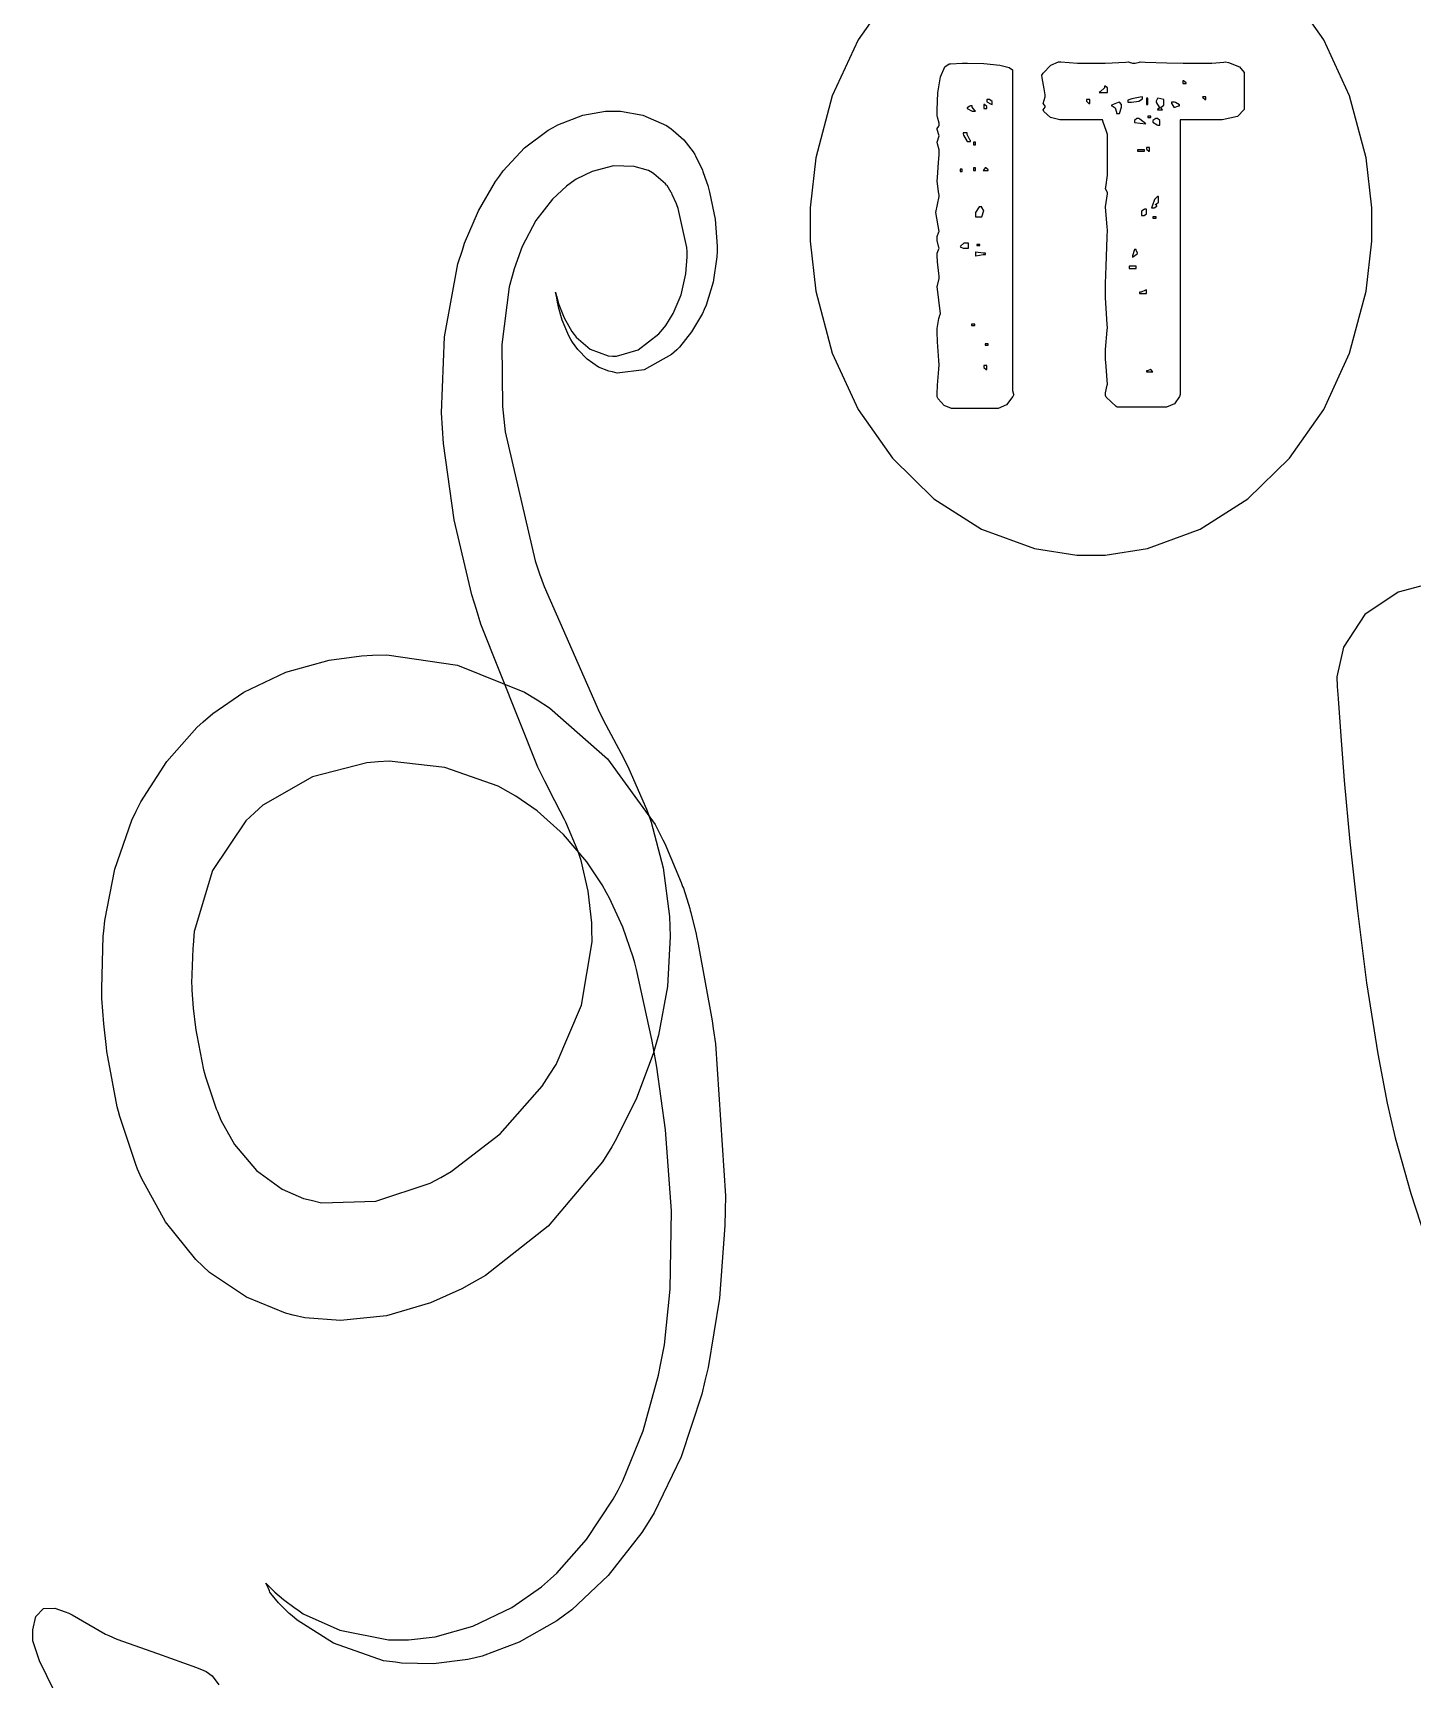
# Model space of a CAD drawing. Extents: x 59 to 294, y 44 to 310.
# Drawn here: x 63.8 to 140.1, y 149.8 to 240.8 of the extents above; entities that cross this region are included whole.
import ezdxf

# ---------------------------------------------------------------- set-up
doc = ezdxf.new("R2010")
doc.units = 0
doc.header["$MEASUREMENT"] = 0

msp = doc.modelspace()

# ---------------------------------------------------------------- linework, layer by layer
at = {"color": 32}
for points in [[(111.332, 243.145), (109.436, 240.44), (108.005, 237.337), (107.1, 233.907), (106.785, 231.145), (106.785, 230.223), (106.785, 229.303), (107.1, 226.541), (108.005, 223.111), (109.436, 220.007), (111.332, 217.302), (113.629, 215.07), (116.265, 213.386), (119.178, 212.321), (121.525, 211.949), (122.308, 211.949), (123.089, 211.949), (125.436, 212.321), (128.349, 213.386), (130.985, 215.07), (133.283, 217.302), (135.179, 220.007), (136.609, 223.111), (137.515, 226.541), (137.83, 229.303), (137.83, 230.223), (137.83, 230.223), (137.83, 231.145), (137.515, 233.907), (136.609, 237.337), (135.179, 240.44), (133.283, 243.145)], [(141.026, 210.362), (139.294, 209.907), (137.455, 208.674), (136.271, 206.864), (135.894, 205.22), (135.926, 204.681), (135.926, 204.681), (135.967, 204.023), (136.095, 202.209), (136.314, 199.486), (136.626, 196.096), (137.036, 192.285), (137.547, 188.297), (138.164, 184.375), (138.68, 181.66), (138.888, 180.763), (139.13, 179.728), (139.988, 176.651), (141.31, 172.588)]]:
    msp.add_lwpolyline(points, dxfattribs=at)
at = {"color": 7}
for points in [[(115.182, 239.147), (115.484, 239.147), (116.391, 239.121), (117.263, 239.043), (117.791, 238.911), (117.968, 238.771), (117.968, 238.724), (117.968, 221.121), (117.968, 221.051), (118.03, 220.857), (118.04, 220.839), (117.996, 220.716), (117.647, 220.267), (117.173, 220.063), (117.016, 220.063), (114.723, 220.063), (114.591, 220.063), (114.198, 220.222), (113.859, 220.592), (113.807, 220.698), (113.807, 220.86), (113.832, 221.342), (113.894, 222.233), (113.911, 222.462), (113.894, 222.718), (113.832, 223.733), (113.807, 224.288), (113.807, 224.473), (113.823, 224.589), (113.894, 225.024), (113.965, 225.267), (113.983, 225.285), (113.807, 226.8), (113.823, 226.862), (113.911, 227.24), (113.911, 227.365), (113.894, 227.525), (113.832, 228.16), (113.807, 228.517), (113.807, 228.636), (113.911, 228.917), (113.894, 228.961), (113.807, 229.352), (113.807, 229.482), (113.807, 229.57), (113.894, 229.818), (113.911, 229.835), (113.735, 230.893), (113.911, 231.775), (113.911, 231.841), (113.885, 232.04), (113.823, 232.499), (113.807, 232.621), (113.823, 232.833), (113.885, 233.655), (113.911, 234.071), (113.911, 234.208), (113.911, 234.351), (113.823, 234.685), (113.807, 234.774), (113.911, 235.126), (113.807, 235.479), (113.807, 235.533), (113.894, 235.665), (113.911, 235.692), (113.911, 235.833), (113.823, 236.167), (113.807, 236.255), (113.807, 236.568), (113.852, 237.506), (113.991, 238.399), (114.223, 238.935), (114.465, 239.113), (114.547, 239.113), (115.182, 239.147)], [(120.65, 239.219), (121.568, 239.147), (122.66, 239.147), (123.092, 239.147), (124.23, 239.211), (124.39, 239.219), (124.424, 239.211), (124.609, 239.147), (124.671, 239.147), (124.759, 239.147), (124.998, 239.211), (125.024, 239.219), (125.297, 239.211), (126.509, 239.171), (127.406, 239.147), (127.706, 239.147), (128.728, 239.147), (128.983, 239.147), (129.646, 239.211), (129.752, 239.219), (129.919, 239.185), (130.514, 238.946), (130.774, 238.622), (130.774, 238.514), (130.774, 236.714), (130.774, 236.583), (130.404, 236.19), (129.57, 236.008), (129.293, 236.008), (127.247, 236.008), (127.247, 220.839), (127.211, 220.725), (126.92, 220.315), (126.478, 220.133), (126.33, 220.133), (123.755, 220.133), (123.693, 220.161), (123.154, 220.69), (123.119, 220.769), (123.119, 220.929), (123.208, 221.342), (123.226, 221.404), (123.208, 221.607), (123.146, 222.388), (123.119, 222.787), (123.119, 222.92), (123.119, 223.316), (123.208, 224.385), (123.226, 224.507), (123.208, 224.719), (123.119, 226.175), (123.119, 226.66), (123.119, 226.974), (123.146, 227.917), (123.208, 229.536), (123.226, 229.941), (123.208, 230.083), (123.119, 231.21), (123.119, 231.21), (123.226, 231.915), (123.226, 231.987), (123.136, 232.181), (123.119, 232.198), (123.136, 232.296), (123.226, 232.964), (123.226, 233.186), (123.226, 235.126), (123.226, 235.201), (123.15, 235.423), (122.987, 235.886), (122.943, 236.008), (120.756, 236.008), (120.583, 236.008), (120.063, 236.146), (119.706, 236.477), (119.662, 236.573), (119.768, 236.714), (119.768, 236.768), (119.678, 236.9), (119.662, 236.926), (119.768, 237.279), (119.768, 237.389), (119.718, 237.72), (119.618, 238.329), (119.592, 238.478), (119.67, 238.602), (120.093, 239.034), (120.511, 239.219), (120.65, 239.219)], [(123.049, 237.878), (123.049, 237.79), (122.811, 237.561), (122.767, 237.526), (123.226, 237.526), (123.226, 237.772), (123.227, 237.776), (123.093, 237.878), (123.049, 237.878)], [(127.389, 238.161), (127.389, 238.019), (127.565, 238.019), (127.565, 238.055), (127.433, 238.161), (127.389, 238.161)], [(115.465, 236.644), (115.747, 236.502), (115.923, 236.502), (115.888, 236.529), (115.747, 236.721), (115.747, 236.784), (115.641, 236.784), (115.605, 236.776), (115.465, 236.677), (115.465, 236.644)], [(116.381, 236.854), (116.381, 236.644), (116.557, 236.644), (116.557, 236.714), (116.557, 236.75), (116.425, 236.854), (116.381, 236.854)], [(116.557, 237.137), (116.557, 237.067), (116.557, 237.014), (116.796, 236.872), (116.84, 236.854), (116.84, 236.996), (116.84, 237.032), (116.707, 237.137), (116.663, 237.137), (116.557, 237.137)], [(122.061, 237.137), (122.061, 237.067), (122.069, 237.041), (122.195, 236.926), (122.238, 236.926), (122.238, 237.137), (122.061, 237.137)], [(123.436, 236.784), (123.487, 236.784), (123.643, 236.679), (123.719, 236.441), (123.719, 236.361), (123.895, 236.361), (124.001, 236.714), (124.001, 236.854), (123.895, 236.996), (123.815, 236.98), (123.436, 236.834), (123.436, 236.784)], [(124.354, 237.067), (124.354, 236.996), (124.424, 236.996), (124.557, 236.996), (124.954, 237.05), (125.156, 237.173), (125.166, 237.207), (125.166, 237.279), (125.034, 237.261), (124.561, 237.173), (124.354, 237.094), (124.354, 237.067)], [(125.377, 236.854), (125.448, 236.854), (125.448, 237.207), (125.377, 237.207), (125.377, 236.854)], [(126.012, 237.207), (125.994, 237.191), (125.906, 237.046), (125.906, 236.996), (125.94, 236.962), (126.082, 236.723), (126.082, 236.644), (126.056, 236.644), (125.978, 236.591), (125.978, 236.573), (126.258, 236.573), (126.154, 236.714), (126.198, 236.714), (126.33, 236.82), (126.33, 236.854), (126.33, 237.137), (126.012, 237.207)], [(126.753, 236.996), (126.753, 236.926), (126.77, 236.892), (126.89, 236.714), (126.93, 236.714), (126.964, 236.723), (127.15, 236.784), (127.212, 236.784), (127.212, 236.838), (126.974, 236.98), (126.93, 236.996), (126.753, 236.996)], [(128.481, 237.279), (128.49, 237.253), (128.615, 237.137), (128.658, 237.137), (128.658, 237.279), (128.481, 237.279)], [(124.707, 235.938), (124.707, 235.868), (125.342, 235.796), (125.342, 235.796), (125.014, 236.052), (124.954, 236.079), (124.883, 236.079), (124.839, 236.079), (124.707, 235.974), (124.707, 235.938)], [(125.448, 236.149), (125.625, 236.149), (125.625, 236.221), (125.448, 236.221), (125.448, 236.149)], [(125.729, 235.938), (125.729, 235.886), (125.968, 235.744), (126.012, 235.726), (126.118, 235.726), (126.118, 235.938), (126.118, 235.974), (125.986, 236.079), (125.942, 236.079), (125.888, 236.079), (125.729, 235.974), (125.729, 235.938)], [(115.252, 235.303), (115.252, 235.233), (115.261, 235.162), (115.466, 234.81), (115.535, 234.81), (115.641, 234.81), (115.641, 234.88), (115.613, 234.907), (115.465, 235.205), (115.465, 235.303), (115.252, 235.303)], [(115.817, 234.633), (115.923, 234.633), (115.923, 234.774), (115.817, 234.774), (115.817, 234.633)], [(124.883, 234.28), (125.272, 234.28), (125.272, 234.351), (124.883, 234.351), (124.883, 234.28)], [(125.377, 234.491), (125.377, 234.421), (125.377, 234.386), (125.509, 234.28), (125.553, 234.28), (125.553, 234.491), (125.377, 234.491)], [(115.076, 233.15), (115.182, 233.15), (115.182, 233.292), (115.076, 233.292), (115.076, 233.15)], [(115.817, 233.222), (115.923, 233.222), (115.923, 233.363), (115.817, 233.363), (115.817, 233.222)], [(116.453, 233.363), (116.346, 233.222), (116.629, 233.222), (116.629, 233.258), (116.497, 233.363), (116.453, 233.363)], [(115.923, 230.787), (115.923, 230.646), (116.276, 230.646), (116.381, 230.999), (116.363, 231.027), (116.276, 231.165), (116.276, 231.21), (116.17, 231.21), (116.126, 231.202), (115.923, 230.892), (115.923, 230.787)], [(125.659, 231.14), (125.765, 231.14), (125.809, 231.14), (125.942, 231.247), (125.942, 231.282), (125.924, 231.282), (125.871, 231.335), (125.871, 231.352), (125.916, 231.352), (126.048, 231.458), (126.048, 231.492), (126.048, 231.775), (125.991, 231.775), (125.826, 231.617), (125.685, 231.246), (125.659, 231.14)], [(125.096, 230.929), (125.096, 230.717), (125.2, 230.717), (125.244, 230.717), (125.377, 230.823), (125.377, 230.857), (125.377, 231.069), (125.272, 231.069), (125.244, 231.061), (125.096, 230.962), (125.096, 230.929)], [(125.729, 230.576), (125.906, 230.576), (125.906, 230.646), (125.729, 230.646), (125.729, 230.576)], [(115.076, 228.989), (115.252, 228.917), (115.535, 228.917), (115.535, 229.199), (115.358, 229.199), (115.287, 229.199), (115.102, 229.024), (115.076, 228.989)], [(115.923, 228.706), (115.923, 228.494), (115.94, 228.504), (116.349, 228.564), (116.487, 228.564), (116.487, 228.636), (116.345, 228.636), (115.94, 228.698), (115.923, 228.706)], [(115.994, 229.059), (116.17, 229.059), (116.17, 229.129), (115.994, 229.129), (115.994, 229.059)], [(124.707, 228.847), (124.601, 228.494), (124.601, 228.424), (124.601, 228.424), (124.856, 228.601), (124.883, 228.636), (124.874, 228.654), (124.813, 228.799), (124.813, 228.847), (124.707, 228.847)], [(124.424, 227.788), (124.813, 227.788), (124.813, 227.93), (124.424, 227.93), (124.424, 227.788)], [(124.99, 226.483), (124.99, 226.413), (125.377, 226.413), (125.377, 226.624), (125.332, 226.598), (125.075, 226.483), (124.99, 226.483)], [(115.711, 224.649), (115.888, 224.649), (115.888, 224.719), (115.711, 224.719), (115.711, 224.649)], [(116.453, 223.555), (116.629, 223.555), (116.629, 223.625), (116.453, 223.625), (116.453, 223.555)], [(116.381, 222.426), (116.381, 222.356), (116.389, 222.33), (116.514, 222.214), (116.557, 222.214), (116.557, 222.426), (116.381, 222.426)], [(125.377, 222.144), (125.377, 222.074), (125.729, 222.074), (125.625, 222.214), (125.597, 222.206), (125.432, 222.144), (125.377, 222.144)]]:
    msp.add_lwpolyline(points, close=True, dxfattribs=at)
at = {"color": 42}
msp.add_lwpolyline([(76.6932, 155.116), (76.6932, 155.116), (76.7994, 155.011), (77.046, 154.765), (77.1179, 154.693), (77.1881, 154.623), (77.6676, 154.218), (78.3071, 153.741), (78.4571, 153.635), (78.7562, 153.432), (80.7903, 152.514), (83.4746, 151.987), (84.1015, 151.977), (84.588, 151.977), (86.0517, 152.155), (88.1447, 152.732), (90.2974, 153.778), (91.9357, 154.922), (92.4278, 155.363), (92.771, 155.671), (94.4164, 157.525), (95.9033, 159.766), (96.1679, 160.267), (96.4325, 160.77), (97.5596, 163.54), (98.407, 166.625), (98.5312, 167.287), (98.7266, 168.296), (99.0547, 171.371), (99.1249, 175.693), (98.7929, 180.187), (98.316, 183.643), (98.1082, 184.785), (98.0362, 185.166), (97.1808, 189.037), (97.0841, 189.406), (96.9959, 189.732), (96.4269, 191.388), (95.6991, 192.987), (95.5326, 193.286), (95.2846, 193.73), (94.4301, 194.996), (93.1457, 196.511), (91.6961, 197.806), (90.515, 198.629), (90.0987, 198.86), (89.5435, 199.169), (86.5932, 200.207), (83.5201, 200.554), (82.9028, 200.518), (82.2854, 200.474), (79.2688, 199.69), (76.5348, 198.129), (76.0596, 197.696), (75.5826, 197.255), (73.7429, 194.509), (72.7329, 191.143), (72.6722, 190.394), (72.6542, 190.209), (72.5921, 188.295), (72.602, 188.101), (72.6101, 187.898), (72.6846, 186.902), (72.8126, 185.835), (72.8486, 185.597), (72.8747, 185.421), (73.2536, 183.49), (73.3076, 183.304), (73.3517, 183.11), (73.9415, 181.346), (74.0131, 181.187), (74.2061, 180.713), (74.9667, 179.364), (76.1683, 177.928), (77.5892, 176.896), (78.7823, 176.381), (79.1986, 176.283), (79.7719, 176.15), (82.7648, 176.244), (85.7772, 177.236), (86.3604, 177.553), (86.9417, 177.872), (89.6482, 179.953), (91.9688, 182.598), (92.3576, 183.198), (92.7446, 183.799), (94.1462, 187.078), (94.7374, 190.57), (94.7208, 191.276), (94.7113, 191.629), (94.5127, 193.366), (94.1201, 195.068), (94.0153, 195.403), (93.9532, 195.571), (93.2822, 197.195), (93.2035, 197.343), (92.9569, 197.802), (92.6744, 198.367), (92.111, 199.46), (91.7303, 200.237), (88.5818, 208.131), (88.3348, 208.951), (88.0883, 209.762), (87.1086, 213.908), (86.5188, 218.123), (86.4665, 218.969), (86.4126, 219.817), (86.5614, 224.023), (87.3111, 228.054), (87.5591, 228.812), (87.6819, 229.191), (88.4495, 230.991), (89.3932, 232.613), (89.6056, 232.904), (89.8165, 233.196), (90.9934, 234.457), (92.2941, 235.436), (92.5682, 235.585), (92.8328, 235.736), (94.2125, 236.269), (95.4663, 236.502), (95.8854, 236.502), (96.296, 236.502), (97.5293, 236.273), (98.848, 235.692), (99.0946, 235.515), (99.2173, 235.427), (99.8001, 234.903), (100.313, 234.254), (100.401, 234.104), (100.445, 234.033), (100.832, 233.23), (100.858, 233.15), (100.876, 233.098), (101.123, 232.376), (101.141, 232.304), (101.229, 232.013), (101.533, 230.522), (101.644, 229.033), (101.636, 228.74), (101.626, 228.442), (101.414, 227.031), (101.027, 225.761), (100.93, 225.531), (100.824, 225.302), (100.223, 224.288), (99.5535, 223.45), (99.4131, 223.308), (99.121, 223.036), (97.6037, 222.189), (96.1224, 222.013), (95.8494, 222.074), (95.6539, 222.112), (95.0888, 222.341), (94.4506, 222.775), (93.9394, 223.31), (93.6406, 223.726), (93.5563, 223.873), (93.4501, 224.068), (93.0836, 224.946), (92.8769, 225.663), (92.8508, 225.778), (92.8412, 225.831), (92.753, 226.272), (92.7446, 226.307), (92.735, 226.334), (92.7104, 226.483), (92.7104, 226.483), (92.7104, 226.483), (92.735, 226.334), (92.7446, 226.307), (92.753, 226.281), (92.8688, 225.867), (92.8867, 225.814), (92.921, 225.708), (93.1898, 225.064), (93.617, 224.314), (93.7327, 224.154), (93.847, 224.006), (94.6189, 223.344), (95.6194, 222.965), (95.8494, 222.956), (96.0783, 222.947), (97.2689, 223.3), (98.425, 224.182), (98.6374, 224.437), (98.8011, 224.637), (99.2131, 225.304), (99.6502, 226.339), (99.9162, 227.499), (99.9892, 228.432), (99.9765, 228.74), (99.967, 228.953), (99.4915, 231.105), (99.4131, 231.316), (99.3951, 231.37), (99.1651, 231.891), (99.1306, 231.951), (99.103, 232.005), (98.8741, 232.376), (98.848, 232.41), (98.7944, 232.482), (98.1509, 233.036), (98.0722, 233.08), (97.8408, 233.212), (97.0538, 233.44), (95.91, 233.464), (94.7279, 233.165), (93.8526, 232.737), (93.5923, 232.551), (93.3069, 232.355), (92.5382, 231.637), (91.6203, 230.448), (90.8678, 229.015), (90.4187, 227.785), (90.3111, 227.365), (90.1513, 226.784), (89.7364, 223.6), (89.7805, 220.169), (89.8521, 219.464), (89.9223, 218.758), (91.5804, 211.641), (91.8284, 210.925), (92.075, 210.22), (95.1438, 203.244), (95.4966, 202.565), (96.3443, 200.977), (96.6611, 200.342), (96.7659, 200.131), (97.7374, 197.9), (97.8256, 197.662), (97.9921, 197.186), (98.6497, 194.659), (99.0064, 191.973), (99.0244, 191.418), (99.0505, 190.862), (98.9005, 188.102), (98.3975, 185.412), (98.2486, 184.892), (98.1068, 184.372), (97.1889, 181.923), (96.0617, 179.67), (95.8151, 179.247), (95.3022, 178.409), (92.3078, 174.851), (88.8379, 172.121), (88.0883, 171.697), (87.5344, 171.388), (85.7899, 170.608), (83.3603, 169.889), (80.8246, 169.634), (78.8472, 169.787), (78.2105, 169.933), (77.778, 170.039), (75.6267, 170.921), (73.5803, 172.296), (73.2014, 172.649), (72.8211, 173.002), (71.1496, 175.093), (69.814, 177.501), (69.6034, 178.012), (69.4972, 178.268), (68.6153, 180.914), (68.5451, 181.187), (68.4735, 181.452), (67.9538, 184.212), (67.9097, 184.503), (67.8822, 184.733), (67.7414, 186.042), (67.6356, 187.441), (67.6271, 187.714), (67.6176, 187.996), (67.7058, 190.879), (67.7333, 191.17), (67.7855, 191.743), (68.3412, 194.593), (69.2848, 197.3), (69.5332, 197.802), (69.7798, 198.305), (71.2114, 200.55), (72.8747, 202.424), (73.2374, 202.741), (73.7538, 203.196), (75.4712, 204.371), (77.8055, 205.489), (80.192, 206.15), (81.9848, 206.392), (82.586, 206.411), (83.3797, 206.437), (87.2808, 205.864), (90.9891, 204.374), (91.6862, 203.942), (92.3823, 203.51), (95.5848, 200.686), (98.2225, 197.052), (98.6374, 196.215), (98.7418, 196.004), (99.6502, 193.86), (99.7299, 193.639), (99.774, 193.535), (100.127, 192.414), (100.153, 192.3), (100.187, 192.185), (100.488, 190.995), (100.506, 190.889), (100.602, 190.448), (101.362, 186.196), (101.424, 185.773), (101.546, 184.927), (102.111, 176.539), (102.093, 175.719), (102.076, 174.899), (101.767, 170.877), (101.141, 167.032), (100.965, 166.299), (100.788, 165.567), (99.646, 162.107), (98.1685, 159.015), (97.8256, 158.467), (97.481, 157.922), (95.6194, 155.54), (93.617, 153.653), (93.2035, 153.352), (92.7887, 153.043), (90.7066, 151.854), (88.6615, 151.087), (88.2646, 150.989), (87.8678, 150.893), (85.9663, 150.654), (84.1897, 150.698), (83.8549, 150.742), (83.1935, 150.83), (80.4277, 151.792), (78.4214, 153.071), (78.1403, 153.318), (77.99, 153.442), (77.3906, 154.037), (76.9662, 154.544), (76.9056, 154.623), (76.8876, 154.703), (76.7719, 154.989), (76.6932, 155.116), (76.6932, 155.116)], close=True, dxfattribs=at)
msp.add_lwpolyline([(64.9993, 149.163), (64.1862, 150.818), (63.8168, 151.926), (63.8168, 152.294), (63.8168, 152.539), (63.9713, 153.275), (64.3943, 153.711), (65.0215, 153.729), (65.6071, 153.542), (65.7931, 153.458), (65.9776, 153.37), (66.9036, 152.829), (67.8296, 152.304), (68.0159, 152.224), (68.4569, 152.031), (70.696, 151.227), (72.8652, 150.46), (73.2716, 150.283), (73.3944, 150.232), (73.7306, 149.994), (74.0876, 149.503)], dxfattribs=at)

doc.saveas('drawing.dxf')
